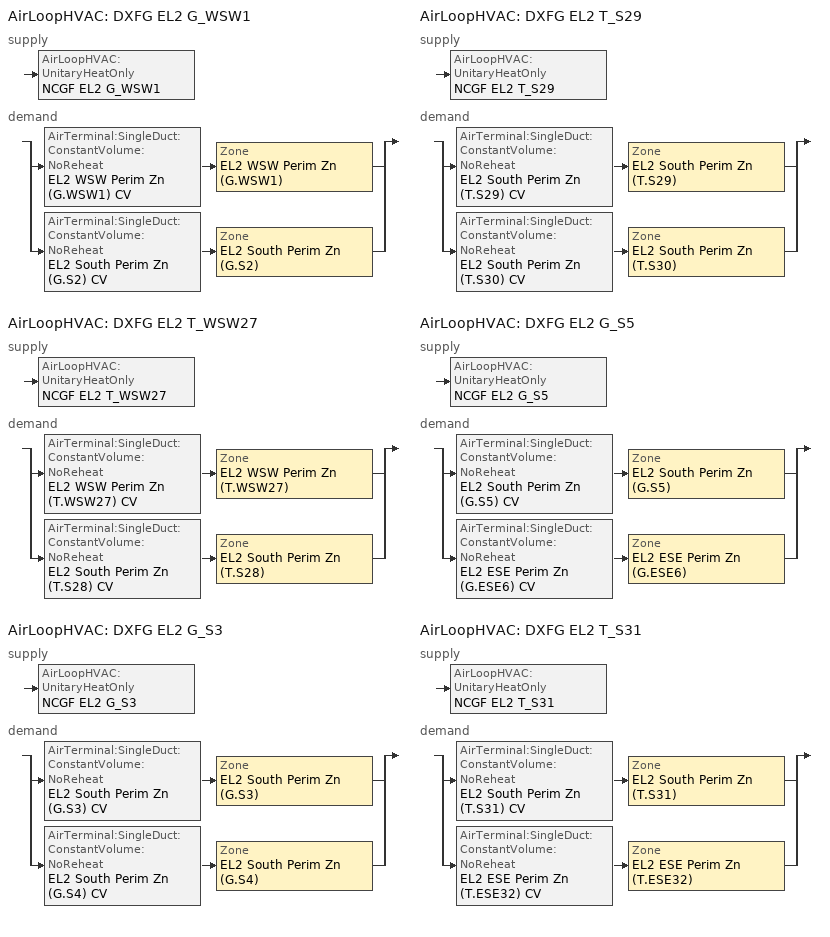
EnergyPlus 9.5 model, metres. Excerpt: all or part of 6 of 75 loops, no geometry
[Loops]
AirLoopHVAC 'DXFG EL2 G_WSW1'
 supply: AirLoopHVAC:UnitaryHeatOnly 'NCGF EL2 G_WSW1'
 demand: split
  | AirTerminal:SingleDuct:ConstantVolume:NoReheat 'EL2 WSW Perim Zn (G.WSW1) CV' > Zone 'EL2 WSW Perim Zn (G.WSW1)'
  | AirTerminal:SingleDuct:ConstantVolume:NoReheat 'EL2 South Perim Zn (G.S2) CV' > Zone 'EL2 South Perim Zn (G.S2)'
AirLoopHVAC 'DXFG EL2 T_WSW27'
 supply: AirLoopHVAC:UnitaryHeatOnly 'NCGF EL2 T_WSW27'
 demand: split
  | AirTerminal:SingleDuct:ConstantVolume:NoReheat 'EL2 WSW Perim Zn (T.WSW27) CV' > Zone 'EL2 WSW Perim Zn (T.WSW27)'
  | AirTerminal:SingleDuct:ConstantVolume:NoReheat 'EL2 South Perim Zn (T.S28) CV' > Zone 'EL2 South Perim Zn (T.S28)'
AirLoopHVAC 'DXFG EL2 G_S3'
 supply: AirLoopHVAC:UnitaryHeatOnly 'NCGF EL2 G_S3'
 demand: split
  | AirTerminal:SingleDuct:ConstantVolume:NoReheat 'EL2 South Perim Zn (G.S3) CV' > Zone 'EL2 South Perim Zn (G.S3)'
  | AirTerminal:SingleDuct:ConstantVolume:NoReheat 'EL2 South Perim Zn (G.S4) CV' > Zone 'EL2 South Perim Zn (G.S4)'
AirLoopHVAC 'DXFG EL2 T_S29'
 supply: AirLoopHVAC:UnitaryHeatOnly 'NCGF EL2 T_S29'
 demand: split
  | AirTerminal:SingleDuct:ConstantVolume:NoReheat 'EL2 South Perim Zn (T.S29) CV' > Zone 'EL2 South Perim Zn (T.S29)'
  | AirTerminal:SingleDuct:ConstantVolume:NoReheat 'EL2 South Perim Zn (T.S30) CV' > Zone 'EL2 South Perim Zn (T.S30)'
AirLoopHVAC 'DXFG EL2 G_S5'
 supply: AirLoopHVAC:UnitaryHeatOnly 'NCGF EL2 G_S5'
 demand: split
  | AirTerminal:SingleDuct:ConstantVolume:NoReheat 'EL2 South Perim Zn (G.S5) CV' > Zone 'EL2 South Perim Zn (G.S5)'
  | AirTerminal:SingleDuct:ConstantVolume:NoReheat 'EL2 ESE Perim Zn (G.ESE6) CV' > Zone 'EL2 ESE Perim Zn (G.ESE6)'
AirLoopHVAC 'DXFG EL2 T_S31'
 supply: AirLoopHVAC:UnitaryHeatOnly 'NCGF EL2 T_S31'
 demand: split
  | AirTerminal:SingleDuct:ConstantVolume:NoReheat 'EL2 South Perim Zn (T.S31) CV' > Zone 'EL2 South Perim Zn (T.S31)'
  | AirTerminal:SingleDuct:ConstantVolume:NoReheat 'EL2 ESE Perim Zn (T.ESE32) CV' > Zone 'EL2 ESE Perim Zn (T.ESE32)'
[Sizing:Zone] Zone Cooling Design Supply Air Temperature Input Method=SupplyAirTemperature; Zone Cooling Design Supply Air Temperature {C}=12; Zone Cooling Design Supply Air Temperature Difference {deltaC}=11.11; Zone Heating Design Supply Air Temperature Input Method=SupplyAirTemperature; Zone Heating Design Supply Air Temperature {C}=50; Zone Cooling Design Supply Air Humidity Ratio {kgWater/kgDryAir}=0.008; Zone Heating Design Supply Air Humidity Ratio {kgWater/kgDryAir}=0.008; Cooling Design Air Flow Method=DesignDay; Cooling Design Air Flow Rate {m3/s}=0; Cooling Minimum Air Flow Fraction=0; Heating Design Air Flow Method=DesignDay; Heating Design Air Flow Rate {m3/s}=0; Heating Maximum Air Flow Fraction=0
EL2 WSW Perim Zn (G.WSW1); EL2 South Perim Zn (G.S2); EL2 WSW Perim Zn (T.WSW27); EL2 South Perim Zn (T.S28); EL2 South Perim Zn (G.S3); EL2 South Perim Zn (G.S4); EL2 South Perim Zn (T.S29); EL2 South Perim Zn (T.S30); EL2 South Perim Zn (G.S5); EL2 ESE Perim Zn (G.ESE6); EL2 South Perim Zn (T.S31); EL2 ESE Perim Zn (T.ESE32)
[Sizing:System] Type of Load to Size On=Sensible; Design Outdoor Air Flow Rate {m3/s}=0; Central Heating Maximum System Air Flow Ratio=1; Preheat Design Temperature {C}=7; Preheat Design Humidity Ratio {kgWater/kgDryAir}=0.008; Precool Design Temperature {C}=11; Precool Design Humidity Ratio {kgWater/kgDryAir}=0.008; Central Cooling Design Supply Air Temperature {C}=12; Central Heating Design Supply Air Temperature {C}=50; Type of Zone Sum to Use=NonCoincident; 100% Outdoor Air in Cooling=No; 100% Outdoor Air in Heating=No; Central Cooling Design Supply Air Humidity Ratio {kgWater/kgDryAir}=0.008; Central Heating Design Supply Air Humidity Ratio {kgWater/kgDryAir}=0.008; Cooling Supply Air Flow Rate Method=DesignDay; Cooling Supply Air Flow Rate {m3/s}=0; Heating Supply Air Flow Rate Method=DesignDay; Heating Supply Air Flow Rate {m3/s}=0; System Outdoor Air Method=ZoneSum; Zone Maximum Outdoor Air Fraction=1; Cooling Design Capacity Method=CoolingDesignCapacity; Cooling Design Capacity {W}=autosize; Heating Design Capacity Method=HeatingDesignCapacity; Heating Design Capacity {W}=autosize; Central Cooling Capacity Control Method=OnOff
DXFG EL2 G_WSW1; DXFG EL2 T_WSW27; DXFG EL2 G_S3; DXFG EL2 T_S29; DXFG EL2 G_S5; DXFG EL2 T_S31
[ZoneControl:Thermostat] Control Type Schedule=HVACTemplate-Always 1; Control 1=Thermostat NCEH SP Control
Name | Zone or ZoneList
EL2 WSW Perim Zn (G.WSW1) Thermostat | EL2 WSW Perim Zn (G.WSW1)
EL2 South Perim Zn (G.S2) Thermostat | EL2 South Perim Zn (G.S2)
EL2 WSW Perim Zn (T.WSW27) Thermostat | EL2 WSW Perim Zn (T.WSW27)
EL2 South Perim Zn (T.S28) Thermostat | EL2 South Perim Zn (T.S28)
EL2 South Perim Zn (G.S3) Thermostat | EL2 South Perim Zn (G.S3)
EL2 South Perim Zn (G.S4) Thermostat | EL2 South Perim Zn (G.S4)
EL2 South Perim Zn (T.S29) Thermostat | EL2 South Perim Zn (T.S29)
EL2 South Perim Zn (T.S30) Thermostat | EL2 South Perim Zn (T.S30)
EL2 South Perim Zn (G.S5) Thermostat | EL2 South Perim Zn (G.S5)
EL2 ESE Perim Zn (G.ESE6) Thermostat | EL2 ESE Perim Zn (G.ESE6)
EL2 South Perim Zn (T.S31) Thermostat | EL2 South Perim Zn (T.S31)
EL2 ESE Perim Zn (T.ESE32) Thermostat | EL2 ESE Perim Zn (T.ESE32)
[ThermostatSetpoint:SingleHeating]
Thermostat NCEH SP Control: Setpoint Temperature Schedule=heating_sch_DEER
[AirTerminal:SingleDuct:ConstantVolume:NoReheat] Maximum Air Flow Rate {m3/s}=autosize
EL2 WSW Perim Zn (G.WSW1) CV; EL2 South Perim Zn (G.S2) CV; EL2 WSW Perim Zn (T.WSW27) CV; EL2 South Perim Zn (T.S28) CV; EL2 South Perim Zn (G.S3) CV; EL2 South Perim Zn (G.S4) CV; EL2 South Perim Zn (T.S29) CV; EL2 South Perim Zn (T.S30) CV; EL2 South Perim Zn (G.S5) CV; EL2 ESE Perim Zn (G.ESE6) CV; EL2 South Perim Zn (T.S31) CV; EL2 ESE Perim Zn (T.ESE32) CV
[Zone equipment]
EL2 WSW Perim Zn (G.WSW1): EL2 WSW Perim Zn (G.WSW1) CV
EL2 South Perim Zn (G.S2): EL2 South Perim Zn (G.S2) CV
EL2 WSW Perim Zn (T.WSW27): EL2 WSW Perim Zn (T.WSW27) CV
EL2 South Perim Zn (T.S28): EL2 South Perim Zn (T.S28) CV
EL2 South Perim Zn (G.S3): EL2 South Perim Zn (G.S3) CV
EL2 South Perim Zn (G.S4): EL2 South Perim Zn (G.S4) CV
EL2 South Perim Zn (T.S29): EL2 South Perim Zn (T.S29) CV
EL2 South Perim Zn (T.S30): EL2 South Perim Zn (T.S30) CV
EL2 South Perim Zn (G.S5): EL2 South Perim Zn (G.S5) CV
EL2 ESE Perim Zn (G.ESE6): EL2 ESE Perim Zn (G.ESE6) CV
EL2 South Perim Zn (T.S31): EL2 South Perim Zn (T.S31) CV
EL2 ESE Perim Zn (T.ESE32): EL2 ESE Perim Zn (T.ESE32) CV
[Fan:OnOff] Availability Schedule=always_avail; Fan Total Efficiency=0.12; Pressure Rise {Pa}=125; Maximum Flow Rate {m3/s}=autosize; Motor Efficiency=0.24; Motor In Airstream Fraction=1
DXFG EL2 G_WSW1 Supply Fan; DXFG EL2 T_WSW27 Supply Fan; DXFG EL2 G_S3 Supply Fan; DXFG EL2 T_S29 Supply Fan; DXFG EL2 G_S5 Supply Fan; DXFG EL2 T_S31 Supply Fan
[Coil:Heating:Fuel] Fuel Type=NaturalGas; Burner Efficiency=0.78; Nominal Capacity {W}=autosize; Parasitic Electric Load {W}=0; Parasitic Fuel Load {W}=0
Name | Part Load Fraction Correlation Curve
DXFG EL2 G_WSW1 Heating Coil | DXFG EL2 G_WSW1 Heating Coil PLF-FPLR
DXFG EL2 T_WSW27 Heating Coil | DXFG EL2 T_WSW27 Heating Coil PLF-FPLR
DXFG EL2 G_S3 Heating Coil | DXFG EL2 G_S3 Heating Coil PLF-FPLR
DXFG EL2 T_S29 Heating Coil | DXFG EL2 T_S29 Heating Coil PLF-FPLR
DXFG EL2 G_S5 Heating Coil | DXFG EL2 G_S5 Heating Coil PLF-FPLR
DXFG EL2 T_S31 Heating Coil | DXFG EL2 T_S31 Heating Coil PLF-FPLR
[AirLoopHVAC:UnitaryHeatOnly] Maximum Supply Air Temperature {C}=80; Heating Supply Air Flow Rate {m3/s}=autosize; Fan Placement=BlowThrough
Name | Controlling Zone or Thermostat Location | Supply Fan | Heating Coil
NCGF EL2 G_WSW1 | EL2 WSW Perim Zn (G.WSW1) | DXFG EL2 G_WSW1 Supply Fan | DXFG EL2 G_WSW1 Heating Coil
NCGF EL2 T_WSW27 | EL2 WSW Perim Zn (T.WSW27) | DXFG EL2 T_WSW27 Supply Fan | DXFG EL2 T_WSW27 Heating Coil
NCGF EL2 G_S3 | EL2 South Perim Zn (G.S3) | DXFG EL2 G_S3 Supply Fan | DXFG EL2 G_S3 Heating Coil
NCGF EL2 T_S29 | EL2 South Perim Zn (T.S29) | DXFG EL2 T_S29 Supply Fan | DXFG EL2 T_S29 Heating Coil
NCGF EL2 G_S5 | EL2 South Perim Zn (G.S5) | DXFG EL2 G_S5 Supply Fan | DXFG EL2 G_S5 Heating Coil
NCGF EL2 T_S31 | EL2 South Perim Zn (T.S31) | DXFG EL2 T_S31 Supply Fan | DXFG EL2 T_S31 Heating Coil
[Controller:OutdoorAir]
DXFG EL2 T_S31 OA Controller: Minimum Outdoor Air Flow Rate {m3/s}=0; Maximum Outdoor Air Flow Rate {m3/s}=0; Economizer Control Type=NoEconomizer; Economizer Control Action Type=ModulateFlow; Lockout Type=NoLockout; Minimum Limit Type=FixedMinimum
[AirLoopHVAC] Design Supply Air Flow Rate {m3/s}=autosize
DXFG EL2 G_WSW1; DXFG EL2 T_WSW27; DXFG EL2 G_S3; DXFG EL2 T_S29; DXFG EL2 G_S5; DXFG EL2 T_S31
[AirLoopHVAC:ReturnPlenum]
Name | Zone
DXFG EL2 G_WSW1 Return Plenum | DXFG EL2 G_WSW1 Dummy Return Plenum
DXFG EL2 T_WSW27 Return Plenum | DXFG EL2 T_WSW27 Dummy Return Plenum
DXFG EL2 G_S3 Return Plenum | DXFG EL2 G_S3 Dummy Return Plenum
DXFG EL2 T_S29 Return Plenum | DXFG EL2 T_S29 Dummy Return Plenum
DXFG EL2 G_S5 Return Plenum | DXFG EL2 G_S5 Dummy Return Plenum
DXFG EL2 T_S31 Return Plenum | DXFG EL2 T_S31 Dummy Return Plenum
[EnergyManagementSystem:Sensor]
Name | Output:Variable or Output:Meter Index Key | Output:Variable or Output:Meter
AH_VFREL2WSWPerimZnGWSW1 | DXFG EL2 G_WSW1 Supply Path Inlet | System Node Current Density Volume Flow Rate
AH_MFREL2WSWPerimZnGWSW1 | DXFG EL2 G_WSW1 Supply Path Inlet | System Node Mass Flow Rate
AH_ToutEL2WSWPerimZnGWSW1 | DXFG EL2 G_WSW1 Supply Path Inlet | System Node Temperature
AH_WoutEL2WSWPerimZnGWSW1 | DXFG EL2 G_WSW1 Supply Path Inlet | System Node Humidity Ratio
RA_TEL2WSWPerimZnGWSW1 | EL2 WSW Perim Zn (G.WSW1) Return Outlet | System Node Temperature
RA_WEL2WSWPerimZnGWSW1 | EL2 WSW Perim Zn (G.WSW1) Return Outlet | System Node Humidity Ratio
Fan_RTFEL2WSWPerimZnGWSW1 | DXFG EL2 G_WSW1 Supply Fan | Fan Runtime Fraction
AH_VFREL2WSWPerimZnTWSW27 | DXFG EL2 T_WSW27 Supply Path Inlet | System Node Current Density Volume Flow Rate
AH_MFREL2WSWPerimZnTWSW27 | DXFG EL2 T_WSW27 Supply Path Inlet | System Node Mass Flow Rate
AH_ToutEL2WSWPerimZnTWSW27 | DXFG EL2 T_WSW27 Supply Path Inlet | System Node Temperature
AH_WoutEL2WSWPerimZnTWSW27 | DXFG EL2 T_WSW27 Supply Path Inlet | System Node Humidity Ratio
RA_TEL2WSWPerimZnTWSW27 | EL2 WSW Perim Zn (T.WSW27) Return Outlet | System Node Temperature
RA_WEL2WSWPerimZnTWSW27 | EL2 WSW Perim Zn (T.WSW27) Return Outlet | System Node Humidity Ratio
Fan_RTFEL2WSWPerimZnTWSW27 | DXFG EL2 T_WSW27 Supply Fan | Fan Runtime Fraction
AH_VFREL2SouthPerimZnGS3 | DXFG EL2 G_S3 Supply Path Inlet | System Node Current Density Volume Flow Rate
AH_MFREL2SouthPerimZnGS3 | DXFG EL2 G_S3 Supply Path Inlet | System Node Mass Flow Rate
AH_ToutEL2SouthPerimZnGS3 | DXFG EL2 G_S3 Supply Path Inlet | System Node Temperature
AH_WoutEL2SouthPerimZnGS3 | DXFG EL2 G_S3 Supply Path Inlet | System Node Humidity Ratio
RA_TEL2SouthPerimZnGS3 | EL2 South Perim Zn (G.S3) Return Outlet | System Node Temperature
RA_WEL2SouthPerimZnGS3 | EL2 South Perim Zn (G.S3) Return Outlet | System Node Humidity Ratio
Fan_RTFEL2SouthPerimZnGS3 | DXFG EL2 G_S3 Supply Fan | Fan Runtime Fraction
AH_VFREL2SouthPerimZnTS29 | DXFG EL2 T_S29 Supply Path Inlet | System Node Current Density Volume Flow Rate
AH_MFREL2SouthPerimZnTS29 | DXFG EL2 T_S29 Supply Path Inlet | System Node Mass Flow Rate
AH_ToutEL2SouthPerimZnTS29 | DXFG EL2 T_S29 Supply Path Inlet | System Node Temperature
AH_WoutEL2SouthPerimZnTS29 | DXFG EL2 T_S29 Supply Path Inlet | System Node Humidity Ratio
RA_TEL2SouthPerimZnTS29 | EL2 South Perim Zn (T.S29) Return Outlet | System Node Temperature
RA_WEL2SouthPerimZnTS29 | EL2 South Perim Zn (T.S29) Return Outlet | System Node Humidity Ratio
Fan_RTFEL2SouthPerimZnTS29 | DXFG EL2 T_S29 Supply Fan | Fan Runtime Fraction
AH_VFREL2SouthPerimZnGS5 | DXFG EL2 G_S5 Supply Path Inlet | System Node Current Density Volume Flow Rate
AH_MFREL2SouthPerimZnGS5 | DXFG EL2 G_S5 Supply Path Inlet | System Node Mass Flow Rate
AH_ToutEL2SouthPerimZnGS5 | DXFG EL2 G_S5 Supply Path Inlet | System Node Temperature
AH_WoutEL2SouthPerimZnGS5 | DXFG EL2 G_S5 Supply Path Inlet | System Node Humidity Ratio
RA_TEL2SouthPerimZnGS5 | EL2 South Perim Zn (G.S5) Return Outlet | System Node Temperature
RA_WEL2SouthPerimZnGS5 | EL2 South Perim Zn (G.S5) Return Outlet | System Node Humidity Ratio
Fan_RTFEL2SouthPerimZnGS5 | DXFG EL2 G_S5 Supply Fan | Fan Runtime Fraction
AH_VFREL2SouthPerimZnTS31 | DXFG EL2 T_S31 Supply Path Inlet | System Node Current Density Volume Flow Rate
AH_MFREL2SouthPerimZnTS31 | DXFG EL2 T_S31 Supply Path Inlet | System Node Mass Flow Rate
AH_ToutEL2SouthPerimZnTS31 | DXFG EL2 T_S31 Supply Path Inlet | System Node Temperature
AH_WoutEL2SouthPerimZnTS31 | DXFG EL2 T_S31 Supply Path Inlet | System Node Humidity Ratio
RA_TEL2SouthPerimZnTS31 | EL2 South Perim Zn (T.S31) Return Outlet | System Node Temperature
RA_WEL2SouthPerimZnTS31 | EL2 South Perim Zn (T.S31) Return Outlet | System Node Humidity Ratio
Fan_RTFEL2SouthPerimZnTS31 | DXFG EL2 T_S31 Supply Fan | Fan Runtime Fraction
[EnergyManagementSystem:Program]
DuctLeakageProgramEL1SSEPerimZnGSSE1: Set f_sup = 0.056249999999999994; Set f_ret = 0.050625; Set f_OA = 0.005624999999999991; Set V_OA = f_OA * AH_VFREL1SSEPerimZnGSSE1; Set Vleak_s = f_sup * AH_VFREL1SSEPerimZnGSSE1; Set Vleak_r = f_ret * AH_VFREL1SSEPerimZnGSSE1; Set VEL1SSEPerimPlZnGSSE14ToEL1SSEPerimZnGSSE1 = @Abs (Vleak_s - Vleak_r - V_OA); Set VEL1SSEPerimZnGSSE1ToEL1SSEPerimPlZnGSSE14 = 0; Set h_SA = @HFnTdbW AH_ToutEL1SSEPerimZnGSSE1 AH_WoutEL1SSEPerimZnGSSE1; Set h_AHZone = @HFnTdbW AHZone_TEL1SSEPerimZnGSSE1 AHZone_WEL1SSEPerimZnGSSE1; Set h_RA = @HFnTdbW RA_TEL1SSEPerimZnGSSE1 RA_WEL1SSEPerimZnGSSE1; Set h_fg = @HfgAirFnWTdb AH_WoutEL1SSEPerimZnGSSE1 AH_ToutEL1SSEPerimZnGSSE1; Set Qleak_s = f_sup * AH_MFREL1SSEPerimZnGSSE1 * (h_RA - h_SA); Set Qleak_s_lEL1SSEPerimZnGSSE1 = f_sup * AH_MFREL1SSEPerimZnGSSE1 * h_fg * (RA_WEL1SSEPerimZnGSSE1 - AH_WoutEL1SSEPerimZnGSSE1); Set Qleak_s_sEL1SSEPerimZnGSSE1 = Qleak_s - Qleak_s_lEL1SSEPerimZnGSSE1; Set expTerm = (Fan_RTFEL1SSEPerimZnGSSE1 / ((@Max AH_MFREL1SSEPerimZnGSSE1 0.001) * 1006.0)) * 11.09293886506971; Set expTerm = 0 - expTerm; Set Tsupply = AHZone_TEL1SSEPerimZnGSSE1 + ((AH_ToutEL1SSEPerimZnGSSE1 - AHZone_TEL1SSEPerimZnGSSE1) * (@Exp expTerm)); Set Qduct_sToEL1SSEPerimZnGSSE1 = AH_MFREL1SSEPerimZnGSSE1 * 1006.0 * (Tsupply - AH_ToutEL1SSEPerimZnGSSE1); Set Qduct_sToEL1SSEPerimPlZnGSSE14 = 0 - Qduct_sToEL1SSEPerimZnGSSE1; Set expTerm = (Fan_RTFEL1SSEPerimZnGSSE1 / ((@Max AH_MFREL1SSEPerimZnGSSE1 0.001) * 1006.0)) * 2.738997250634496; Set expTerm = 0 - expTerm; Set Treturn = AHZone_TEL1SSEPerimZnGSSE1 + ((RA_TEL1SSEPerimZnGSSE1 - AHZone_TEL1SSEPerimZnGSSE1) * (@Exp expTerm)); Set Qduct_rToPlenumDXFGEL1G_SSE1 = AH_MFREL1SSEPerimZnGSSE1 * 1006.0 * (Treturn - RA_TEL1SSEPerimZnGSSE1); Set Qduct_rToEL1SSEPerimPlZnGSSE14 = 0 - Qduct_rToPlenumDXFGEL1G_SSE1; Set Qleak_r_lDXFGEL1G_SSE1 = 0; Set Qleak_r_sDXFGEL1G_SSE1 = f_ret * AH_MFREL1SSEPerimZnGSSE1 * 1006.0 * (AHZone_TEL1SSEPerimZnGSSE1 - RA_TEL1SSEPerimZnGSSE1); Set Qleak = f_sup * AH_MFREL1SSEPerimZnGSSE1 * (h_SA - h_AHZone); Set Qleak_lToEL1SSEPerimPlZnGSSE14 = f_sup * AH_MFREL1SSEPerimZnGSSE1 * h_fg * (AH_WoutEL1SSEPerimZnGSSE1 - AHZone_WEL1SSEPerimZnGSSE1); Set Qleak_sToEL1SSEPerimPlZnGSSE14 = Qleak - Qleak_lToEL1SSEPerimPlZnGSSE14
[SetpointManager:SingleZone:Cooling] Control Variable=Temperature; Minimum Supply Air Temperature {C}=13; Maximum Supply Air Temperature {C}=45
Name | Control Zone | Setpoint Node or NodeList
DXFG EL2 G_WSW1 Economizer Supply Air Temp Manager | EL2 WSW Perim Zn (G.WSW1) | DXFG EL2 G_WSW1 Air Loop Outlet
DXFG EL2 T_WSW27 Economizer Supply Air Temp Manager | EL2 WSW Perim Zn (T.WSW27) | DXFG EL2 T_WSW27 Air Loop Outlet
DXFG EL2 G_S3 Economizer Supply Air Temp Manager | EL2 South Perim Zn (G.S3) | DXFG EL2 G_S3 Air Loop Outlet
DXFG EL2 T_S29 Economizer Supply Air Temp Manager | EL2 South Perim Zn (T.S29) | DXFG EL2 T_S29 Air Loop Outlet
DXFG EL2 G_S5 Economizer Supply Air Temp Manager | EL2 South Perim Zn (G.S5) | DXFG EL2 G_S5 Air Loop Outlet
DXFG EL2 T_S31 Economizer Supply Air Temp Manager | EL2 South Perim Zn (T.S31) | DXFG EL2 T_S31 Air Loop Outlet
[SetpointManager:MixedAir] Control Variable=Temperature
Name | Setpoint Node or NodeList
DXFG EL2 G_WSW1 Cooling Coil Air Temp Manager | DXFG EL2 G_WSW1 Mixed Air Outlet
DXFG EL2 T_WSW27 Cooling Coil Air Temp Manager | DXFG EL2 T_WSW27 Mixed Air Outlet
DXFG EL2 G_S3 Cooling Coil Air Temp Manager | DXFG EL2 G_S3 Mixed Air Outlet
DXFG EL2 T_S29 Cooling Coil Air Temp Manager | DXFG EL2 T_S29 Mixed Air Outlet
DXFG EL2 G_S5 Cooling Coil Air Temp Manager | DXFG EL2 G_S5 Mixed Air Outlet
DXFG EL2 T_S31 Cooling Coil Air Temp Manager | DXFG EL2 T_S31 Mixed Air Outlet
[Schedule:Compact]
heating_sch_DEER: Through:12/31, For: AllDays, Until: 7:00, 15.56, Until: 23:00, 15.56, Until: 24:00, 15.56
always_avail; HVACTemplate-Always 1: Through: 12/31, For: AllDays, Until: 24:00, 1
[Curve:Cubic] Coefficient1 Constant=0.8; Coefficient2 x=0.2; Coefficient3 x**2=0; Coefficient4 x**3=0; Minimum Value of x=0; Maximum Value of x=1
DXFG EL2 G_WSW1 Heating Coil PLF-FPLR; DXFG EL2 T_WSW27 Heating Coil PLF-FPLR; DXFG EL2 G_S3 Heating Coil PLF-FPLR; DXFG EL2 T_S29 Heating Coil PLF-FPLR; DXFG EL2 G_S5 Heating Coil PLF-FPLR; DXFG EL2 T_S31 Heating Coil PLF-FPLR
